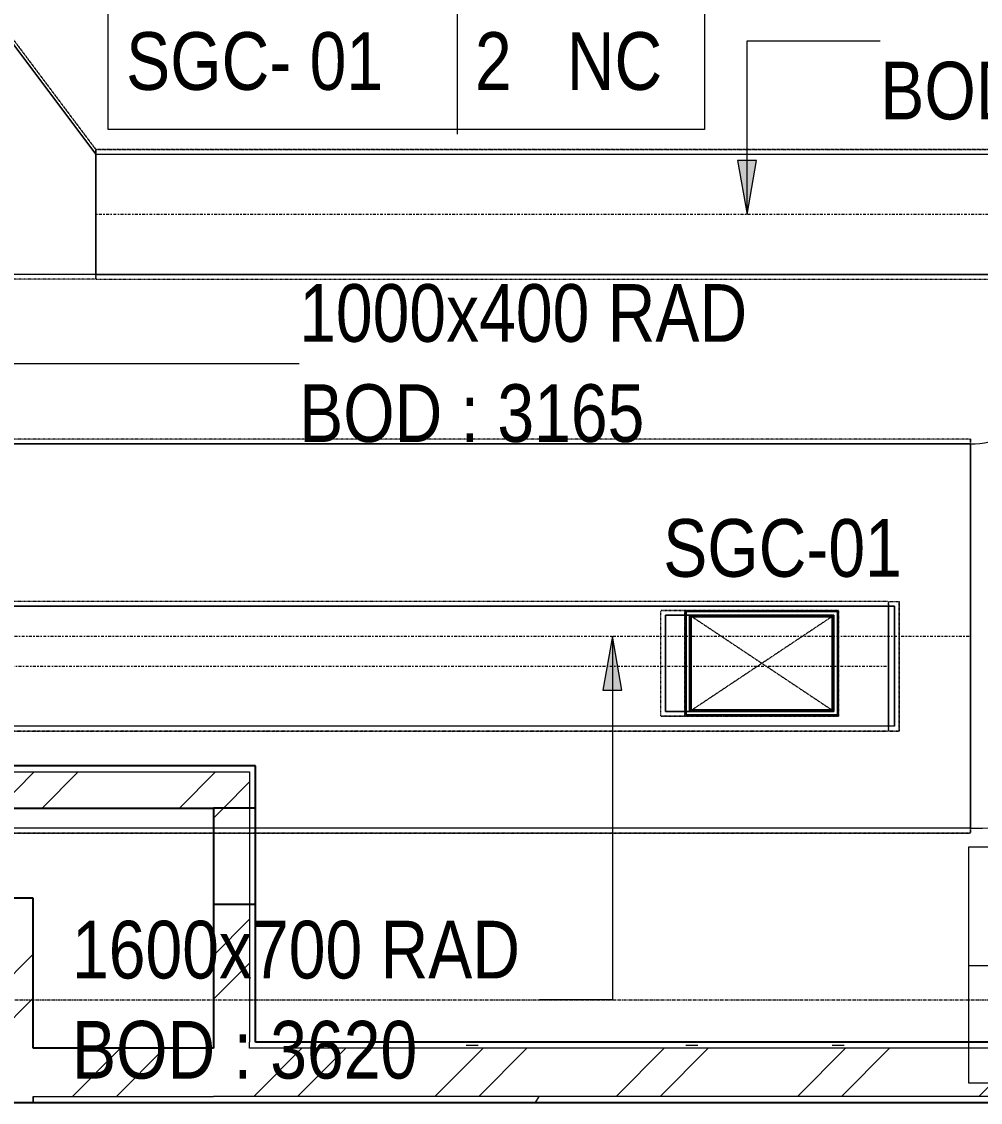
# Model space of a CAD drawing. Header units: inches. Extents: x -83664 to 20107, y -47222 to 19398.
# Drawn here: x -36596 to -32606, y -41690 to -37192 of the extents above; entities that cross this region are included whole.
import ezdxf

# ---------------------------------------------------------------- set-up
doc = ezdxf.new("R2010")
doc.units = ezdxf.units.IN
doc.header["$MEASUREMENT"] = 0
for name, pattern in [('Center', [29.999999, 12, -6, 6, -6]), ('Grid Line', [22.225, 12.7, -3.175, 3.175, -3.175]), ('Hidden 0_50', [1.0584, 0.5292, -0.5292]), ('Hidden 1_5', [2.2, 1.5, -0.7])]:
    doc.linetypes.add(name, pattern=pattern)
doc.layers.add('A-DETL', color=7, linetype='Continuous', lineweight=18, true_color=0x00a600)
doc.layers.add('M-HVAC-DUCT', color=7, linetype='Continuous', lineweight=9, true_color=0xffe97f)
for name, color, linetype, lineweight in [('A-WALL', 7, 'Continuous', 9), ('A-WALL-PATT', 7, 'Continuous', 25), ('G-ANNO-TEXT', 7, 'Continuous', 9), ('M-HVAC-CDFF', 7, 'Continuous', 9), ('M-HVAC-DUCT-ANNO', 7, 'Continuous', 9), ('M-HVAC-DUCT-CNTR', 7, 'Center', 9), ('M-HVAC-DUCT-IDEN', 7, 'Continuous', 18), ('S-GRID', 7, 'Continuous', 9)]:
    doc.layers.add(name, color=color, linetype=linetype, lineweight=lineweight)
doc.styles.add('Arial Narrow_21', font='ARIALN.TTF', dxfattribs={"height": 240})
pattern_1 = [(45, (0, 0), (-377.1708, 377.1708), []), (45, (0, 571.5), (-377.1708, 377.1708), [])]
pattern_2 = [(0, (0, 0), (1219.2, 304.8), [50.292, -864.108, 50.292, -864.108, -4876.8]), (0, (0, 0), (1219.2, 304.8), [-1828.8, 50.292, -1778.508, 50.292, -864.108, -2133.6]), (0, (0, 0), (1219.2, 304.8), [-4572, 50.292, -559.308, 50.292, -1473.708]), (120, (457.2, 152.4), (-873.56454, 903.4582), [50.292, -864.108, 50.292, -864.108, -4876.8]), (120, (457.2, 152.4), (-873.56454, 903.4582), [-1828.8, 50.292, -1778.508, 50.292, -864.108, -2133.6]), (120, (457.2, 152.4), (-873.56454, 903.4582), [-4572, 50.292, -559.308, 50.292, -1473.708]), (240, (609.6, 762), (-345.63546, -1208.2582), [50.292, -864.108, 50.292, -864.108, -4876.8]), (240, (609.6, 762), (-345.63546, -1208.2582), [-1828.8, 50.292, -1778.508, 50.292, -864.108, -2133.6]), (240, (609.6, 762), (-345.63546, -1208.2582), [-4572, 50.292, -559.308, 50.292, -1473.708])]

# ---------------------------------------------------------------- blocks, each defined once
blk = doc.blocks.new('GCE-AT-Supply Register Grille Rectangular1 - 600x400-7683932-FIRST FLOOR AC CONDITIONING LAYOUT - PART A')
at = {"layer": 'M-HVAC-CDFF', "color": 30, "true_color": 0xff7f00}
for p, q in [((110416, 62113.7), (110416, 62543.7)), ((110416, 62543.7), (111046, 62543.7)), ((111046, 62543.7), (110416, 62543.7)), ((110416, 62543.7), (110416, 62113.7)), ((110431, 62128.7), (110431, 62528.7)), ((110431, 62528.7), (111031, 62528.7)), ((111031, 62528.7), (110431, 62528.7)), ((110431, 62528.7), (110431, 62128.7)), ((110437.3, 62135), (110437.3, 62522.3)), ((110437.3, 62522.3), (111024.6, 62522.3)), ((111024.6, 62522.3), (110437.3, 62522.3)), ((110437.3, 62522.3), (110437.3, 62135)), ((111024.6, 62522.3), (111024.6, 62135)), ((111024.6, 62135), (111024.6, 62522.3)), ((111031, 62528.7), (111031, 62128.7)), ((111031, 62128.7), (111031, 62528.7)), ((111046, 62543.7), (111046, 62113.7)), ((111046, 62113.7), (111046, 62543.7)), ((111046, 62113.7), (110416, 62113.7)), ((110416, 62113.7), (111046, 62113.7)), ((111031, 62128.7), (110431, 62128.7)), ((110431, 62128.7), (111031, 62128.7)), ((111024.6, 62135), (110437.3, 62135)), ((110437.3, 62135), (111024.6, 62135))]:
    blk.add_line(p, q, dxfattribs=at)
blk = doc.blocks.new('M_Rec Endcap - Standard-8295804-FIRST FLOOR AC CONDITIONING LAYOUT - PART A')
at = {"layer": 'M-HVAC-DUCT', "color": 30, "true_color": 0xff7f00}
for p, q in [((0, 250), (0, -250)), ((0, -250), (0, 250)), ((0, 250), (25, 250)), ((25, 250), (0, 250)), ((25, 250), (25, -250)), ((25, -250), (25, 250)), ((25, -250), (0, -250)), ((25, -250), (0, -250))]:
    blk.add_line(p, q, dxfattribs=at)
blk = doc.blocks.new('M_Rec Tap - Beveled - Standard-7692164-FIRST FLOOR AC CONDITIONING LAYOUT - PART A')
at = {"layer": 'M-HVAC-DUCT', "color": 30, "true_color": 0xff7f00}
for p, q in [((110211, 58709.8), (110111, 58709.8)), ((110111, 58309.8), (110111, 58709.8)), ((110111, 58709.8), (110111, 58309.8)), ((110111, 58709.8), (110811, 58709.8)), ((110211, 58709.8), (110811, 58709.8)), ((110211, 58309.8), (110211, 58709.8)), ((110811, 58709.8), (110811, 58309.8)), ((110811, 58709.8), (110811, 58309.8)), ((110211, 58309.8), (110111, 58309.8)), ((110811, 58309.8), (110111, 58309.8)), ((110811, 58309.8), (110211, 58309.8))]:
    blk.add_line(p, q, dxfattribs=at)
blk = doc.blocks.new('M_Rec Transition - Length - Standard-8295805-FIRST FLOOR AC CONDITIONING LAYOUT - PART A')
at = {"layer": 'M-HVAC-DUCT', "color": 6, "true_color": 0xff00ff}
for p, q in [((0, 250), (0, -250)), ((0, 250), (375, 250)), ((0, 250), (375, 250)), ((0, -250), (0, 250)), ((375, -750), (375, 250)), ((375, 250), (375, -750)), ((0, -250), (375, -750)), ((375, -750), (0, -250))]:
    blk.add_line(p, q, dxfattribs=at)
blk = doc.blocks.new('M_Rec Elbow - Radius - 0_75W-8340438-FIRST FLOOR AC CONDITIONING LAYOUT - PART A')
at = {"layer": 'M-HVAC-DUCT', "color": 6, "true_color": 0xff00ff}
for p, q in [((-214.2, 917.2), (917.2, -214.2)), ((917.2, -214.2), (-214.2, 917.2)), ((-497.1, 800), (-497.1, -800)), ((-497.1, -800), (-497.1, 800))]:
    blk.add_line(p, q, dxfattribs=at)
for radius in [400, 400, 2000, 2000]:
    blk.add_arc((-497.1, 1200), radius, 270, 315, dxfattribs=at)
blk = doc.blocks.new('TEMW-SMBZ-HO-BM-HVAC-00002_rvt-1-FIRST FLOOR AC CONDITIONING LAYOUT - PART A')
at = {"layer": 'M-HVAC-DUCT', "color": 6, "linetype": 'Hidden 0_50', "true_color": 0xff00ff}
for p, q in [((115169.8, 60647.9), (114794.8, 61147.9)), ((114794.8, 61147.9), (115169.8, 60647.9)), ((115169.8, 60647.9), (115169.8, 60107.9)), ((115169.8, 60107.9), (115169.8, 60647.9)), ((121374.8, 60647.9), (115169.8, 60647.9)), ((115169.8, 60647.9), (121374.8, 60647.9)), ((115169.8, 60107.9), (115169.8, 60647.9)), ((115169.8, 60647.9), (115169.8, 60107.9)), ((115169.8, 60107.9), (114794.8, 60107.9)), ((115169.8, 60107.9), (114794.8, 60107.9)), ((115169.8, 60107.9), (121374.8, 60107.9)), ((115169.8, 60107.9), (121374.8, 60107.9)), ((118809.3, 59443.1), (109791.6, 59443.1)), ((118809.3, 59443.1), (109791.6, 59443.1)), ((118809.3, 57803.1), (118809.3, 59443.1)), ((118809.3, 59443.1), (118809.3, 57803.1)), ((109791.6, 57803.1), (118809.3, 57803.1)), ((118809.3, 57803.1), (109791.6, 57803.1))]:
    blk.add_line(p, q, dxfattribs=at)
at = {"layer": 'M-HVAC-DUCT', "color": 6, "true_color": 0xff00ff}
for p, q in [((115169.8, 60127.9), (115169.8, 60627.9)), ((115169.8, 60627.9), (115169.8, 60127.9)), ((115169.8, 60627.9), (121374.8, 60627.9)), ((115169.8, 60627.9), (121374.8, 60627.9)), ((121374.8, 60127.9), (115169.8, 60127.9)), ((115169.8, 60127.9), (121374.8, 60127.9)), ((109791.6, 59423.1), (118809.3, 59423.1)), ((118809.3, 59423.1), (109791.6, 59423.1)), ((118809.3, 59423.1), (118809.3, 57823.1)), ((118809.3, 57823.1), (118809.3, 59423.1)), ((118809.3, 57823.1), (109791.6, 57823.1)), ((118809.3, 57823.1), (109791.6, 57823.1))]:
    blk.add_line(p, q, dxfattribs=at)
at = {"layer": 'M-HVAC-DUCT', "color": 30, "linetype": 'Hidden 0_50', "true_color": 0xff7f00}
for p, q in [((118468.5, 58767.7), (112238.3, 58767.7)), ((118468.5, 58767.7), (112238.3, 58767.7)), ((118468.5, 58227.7), (118468.5, 58767.7)), ((118468.5, 58767.7), (118468.5, 58227.7)), ((118468.5, 58227.7), (118468.5, 58767.7)), ((118468.5, 58767.7), (118468.5, 58227.7)), ((118468.5, 58767.7), (118513.5, 58767.7)), ((118468.5, 58767.7), (118513.5, 58767.7)), ((118513.5, 58227.7), (118513.5, 58767.7)), ((118513.5, 58767.7), (118513.5, 58227.7)), ((117621, 58729.8), (117521, 58729.8)), ((117521, 58729.8), (118261, 58729.8)), ((117521, 58289.8), (117521, 58729.8)), ((117521, 58289.8), (117521, 58729.8)), ((117621, 58289.8), (117621, 58729.8)), ((117621, 58729.8), (118261, 58729.8)), ((118261, 58729.8), (117621, 58729.8)), ((117621, 58729.8), (117621, 58289.8)), ((118261, 58729.8), (117621, 58729.8)), ((117621, 58289.8), (117621, 58729.8)), ((118261, 58729.8), (118261, 58289.8)), ((118261, 58289.8), (118261, 58729.8)), ((118261, 58729.8), (118261, 58289.8)), ((118261, 58289.8), (118261, 58729.8)), ((118261, 58289.8), (117521, 58289.8)), ((117521, 58289.8), (117621, 58289.8)), ((118261, 58289.8), (117621, 58289.8)), ((117621, 58289.8), (118261, 58289.8)), ((117621, 58289.8), (118261, 58289.8)), ((112238.3, 58227.7), (118468.5, 58227.7)), ((118468.5, 58227.7), (112238.3, 58227.7)), ((118513.5, 58227.7), (118468.5, 58227.7)), ((118468.5, 58227.7), (118513.5, 58227.7))]:
    blk.add_line(p, q, dxfattribs=at)
at = {"layer": 'M-HVAC-DUCT', "color": 30, "true_color": 0xff7f00}
for p, q in [((112238.3, 58747.7), (118468.5, 58747.7)), ((118468.5, 58747.7), (112238.3, 58747.7)), ((118468.5, 58747.7), (118468.5, 58247.7)), ((118468.5, 58247.7), (118468.5, 58747.7)), ((117541, 58709.8), (118241, 58709.8)), ((117541, 58709.8), (118241, 58709.8)), ((117541, 58709.8), (117541, 58309.8)), ((117541, 58709.8), (117541, 58309.8)), ((118241, 58709.8), (118241, 58309.8)), ((118241, 58709.8), (118241, 58309.8)), ((117541, 58309.8), (118241, 58309.8)), ((118241, 58309.8), (117541, 58309.8)), ((118468.5, 58247.7), (112238.3, 58247.7)), ((118468.5, 58247.7), (112238.3, 58247.7))]:
    blk.add_line(p, q, dxfattribs=at)
at = {"layer": 'M-HVAC-DUCT-ANNO', "color": 30, "linetype": 'Hidden 1_5', "true_color": 0xff7f00}
for p, q in [((117641, 58709.8), (118241, 58709.8)), ((117641, 58309.8), (117641, 58709.8)), ((118241, 58309.8), (117641, 58709.8)), ((117641, 58309.8), (118241, 58709.8)), ((118241, 58709.8), (118241, 58309.8)), ((118241, 58309.8), (117641, 58309.8))]:
    blk.add_line(p, q, dxfattribs=at)
at = {"layer": 'M-HVAC-DUCT-CNTR', "color": 6, "true_color": 0xff00ff}
for p, q in [((121374.8, 60377.9), (115169.8, 60377.9)), ((109791.6, 58623.1), (118809.3, 58623.1))]:
    blk.add_line(p, q, dxfattribs=at)
at = {"layer": 'M-HVAC-DUCT-CNTR', "color": 30, "true_color": 0xff7f00}
blk.add_line((112238.3, 58497.7), (118468.5, 58497.7), dxfattribs=at)
at = {"layer": 'M-HVAC-CDFF', "color": 6, "linetype": 'Hidden 0_50', "lineweight": 9, "true_color": 0xff00ff}
blk.add_blockref('GCE-AT-Supply Register Grille Rectangular1 - 600x400-7683932-FIRST FLOOR AC CONDITIONING LAYOUT - PART A', (7210, -3818.9), dxfattribs=at)
at = {"layer": 'M-HVAC-DUCT', "color": 6, "linetype": 'Hidden 0_50', "lineweight": 9, "true_color": 0xff00ff, "rotation": 180}
blk.add_blockref('M_Rec Transition - Length - Standard-8295805-FIRST FLOOR AC CONDITIONING LAYOUT - PART A', (115169.8, 60377.9), dxfattribs=at)
at = {"layer": 'M-HVAC-DUCT', "color": 6, "linetype": 'Hidden 0_50', "lineweight": 9, "true_color": 0xff00ff}
for name, p in [('M_Rec Elbow - Radius - 0_75W-8340438-FIRST FLOOR AC CONDITIONING LAYOUT - PART A', (119306.4, 58623.1)), ('M_Rec Endcap - Standard-8295804-FIRST FLOOR AC CONDITIONING LAYOUT - PART A', (118468.5, 58497.7)), ('M_Rec Tap - Beveled - Standard-7692164-FIRST FLOOR AC CONDITIONING LAYOUT - PART A', (7430, 0))]:
    blk.add_blockref(name, p, dxfattribs=at)
blk = doc.blocks.new('TEMW-SMBZ-HO-BM-HVAC-00002_rvt-2-FIRST FLOOR AC CONDITIONING LAYOUT - PART A')
at = {"layer": 'M-HVAC-DUCT', "color": 6, "linetype": 'Hidden 0_50', "true_color": 0xff00ff}
for p, q in [((115169.8, 60647.9), (114794.8, 61147.9)), ((114794.8, 61147.9), (115169.8, 60647.9)), ((115169.8, 60647.9), (115169.8, 60107.9)), ((115169.8, 60107.9), (115169.8, 60647.9)), ((121374.8, 60647.9), (115169.8, 60647.9)), ((115169.8, 60647.9), (121374.8, 60647.9)), ((115169.8, 60107.9), (115169.8, 60647.9)), ((115169.8, 60647.9), (115169.8, 60107.9)), ((115169.8, 60107.9), (114794.8, 60107.9)), ((115169.8, 60107.9), (114794.8, 60107.9)), ((115169.8, 60107.9), (121374.8, 60107.9)), ((115169.8, 60107.9), (121374.8, 60107.9)), ((118809.3, 59443.1), (109791.6, 59443.1)), ((118809.3, 59443.1), (109791.6, 59443.1)), ((118809.3, 57803.1), (118809.3, 59443.1)), ((118809.3, 59443.1), (118809.3, 57803.1)), ((109791.6, 57803.1), (118809.3, 57803.1)), ((118809.3, 57803.1), (109791.6, 57803.1))]:
    blk.add_line(p, q, dxfattribs=at)
at = {"layer": 'M-HVAC-DUCT', "color": 6, "true_color": 0xff00ff}
for p, q in [((115169.8, 60127.9), (115169.8, 60627.9)), ((115169.8, 60627.9), (115169.8, 60127.9)), ((115169.8, 60627.9), (121374.8, 60627.9)), ((115169.8, 60627.9), (121374.8, 60627.9)), ((121374.8, 60127.9), (115169.8, 60127.9)), ((115169.8, 60127.9), (121374.8, 60127.9)), ((109791.6, 59423.1), (118809.3, 59423.1)), ((118809.3, 59423.1), (109791.6, 59423.1)), ((118809.3, 59423.1), (118809.3, 57823.1)), ((118809.3, 57823.1), (118809.3, 59423.1)), ((118809.3, 57823.1), (109791.6, 57823.1)), ((118809.3, 57823.1), (109791.6, 57823.1))]:
    blk.add_line(p, q, dxfattribs=at)
at = {"layer": 'M-HVAC-DUCT', "color": 30, "linetype": 'Hidden 0_50', "true_color": 0xff7f00}
for p, q in [((118468.5, 58767.7), (112238.3, 58767.7)), ((118468.5, 58767.7), (112238.3, 58767.7)), ((118468.5, 58227.7), (118468.5, 58767.7)), ((118468.5, 58767.7), (118468.5, 58227.7)), ((118468.5, 58227.7), (118468.5, 58767.7)), ((118468.5, 58767.7), (118468.5, 58227.7)), ((118468.5, 58767.7), (118513.5, 58767.7)), ((118468.5, 58767.7), (118513.5, 58767.7)), ((118513.5, 58227.7), (118513.5, 58767.7)), ((118513.5, 58767.7), (118513.5, 58227.7)), ((117621, 58729.8), (117521, 58729.8)), ((117521, 58729.8), (118261, 58729.8)), ((117521, 58289.8), (117521, 58729.8)), ((117521, 58289.8), (117521, 58729.8)), ((117621, 58289.8), (117621, 58729.8)), ((117621, 58729.8), (118261, 58729.8)), ((118261, 58729.8), (117621, 58729.8)), ((117621, 58729.8), (117621, 58289.8)), ((118261, 58729.8), (117621, 58729.8)), ((117621, 58289.8), (117621, 58729.8)), ((118261, 58729.8), (118261, 58289.8)), ((118261, 58289.8), (118261, 58729.8)), ((118261, 58729.8), (118261, 58289.8)), ((118261, 58289.8), (118261, 58729.8)), ((118261, 58289.8), (117521, 58289.8)), ((117521, 58289.8), (117621, 58289.8)), ((118261, 58289.8), (117621, 58289.8)), ((117621, 58289.8), (118261, 58289.8)), ((117621, 58289.8), (118261, 58289.8)), ((112238.3, 58227.7), (118468.5, 58227.7)), ((118468.5, 58227.7), (112238.3, 58227.7)), ((118513.5, 58227.7), (118468.5, 58227.7)), ((118468.5, 58227.7), (118513.5, 58227.7))]:
    blk.add_line(p, q, dxfattribs=at)
at = {"layer": 'M-HVAC-DUCT', "color": 30, "true_color": 0xff7f00}
for p, q in [((112238.3, 58747.7), (118468.5, 58747.7)), ((118468.5, 58747.7), (112238.3, 58747.7)), ((118468.5, 58747.7), (118468.5, 58247.7)), ((118468.5, 58247.7), (118468.5, 58747.7)), ((117541, 58709.8), (118241, 58709.8)), ((117541, 58709.8), (118241, 58709.8)), ((117541, 58709.8), (117541, 58309.8)), ((117541, 58709.8), (117541, 58309.8)), ((118241, 58709.8), (118241, 58309.8)), ((118241, 58709.8), (118241, 58309.8)), ((117541, 58309.8), (118241, 58309.8)), ((118241, 58309.8), (117541, 58309.8)), ((118468.5, 58247.7), (112238.3, 58247.7)), ((118468.5, 58247.7), (112238.3, 58247.7))]:
    blk.add_line(p, q, dxfattribs=at)
at = {"layer": 'M-HVAC-DUCT-ANNO', "color": 30, "linetype": 'Hidden 1_5', "true_color": 0xff7f00}
for p, q in [((117641, 58709.8), (118241, 58709.8)), ((117641, 58309.8), (117641, 58709.8)), ((118241, 58309.8), (117641, 58709.8)), ((117641, 58309.8), (118241, 58709.8)), ((118241, 58709.8), (118241, 58309.8)), ((118241, 58309.8), (117641, 58309.8))]:
    blk.add_line(p, q, dxfattribs=at)
at = {"layer": 'M-HVAC-DUCT-CNTR', "color": 6, "true_color": 0xff00ff}
for p, q in [((121374.8, 60377.9), (115169.8, 60377.9)), ((109791.6, 58623.1), (118809.3, 58623.1))]:
    blk.add_line(p, q, dxfattribs=at)
at = {"layer": 'M-HVAC-DUCT-CNTR', "color": 30, "true_color": 0xff7f00}
blk.add_line((112238.3, 58497.7), (118468.5, 58497.7), dxfattribs=at)
at = {"layer": 'M-HVAC-CDFF', "color": 6, "linetype": 'Hidden 0_50', "lineweight": 9, "true_color": 0xff00ff}
blk.add_blockref('GCE-AT-Supply Register Grille Rectangular1 - 600x400-7683932-FIRST FLOOR AC CONDITIONING LAYOUT - PART A', (7210, -3818.9), dxfattribs=at)
at = {"layer": 'M-HVAC-DUCT', "color": 6, "linetype": 'Hidden 0_50', "lineweight": 9, "true_color": 0xff00ff, "rotation": 180}
blk.add_blockref('M_Rec Transition - Length - Standard-8295805-FIRST FLOOR AC CONDITIONING LAYOUT - PART A', (115169.8, 60377.9), dxfattribs=at)
at = {"layer": 'M-HVAC-DUCT', "color": 6, "linetype": 'Hidden 0_50', "lineweight": 9, "true_color": 0xff00ff}
for name, p in [('M_Rec Elbow - Radius - 0_75W-8340438-FIRST FLOOR AC CONDITIONING LAYOUT - PART A', (119306.4, 58623.1)), ('M_Rec Endcap - Standard-8295804-FIRST FLOOR AC CONDITIONING LAYOUT - PART A', (118468.5, 58497.7)), ('M_Rec Tap - Beveled - Standard-7692164-FIRST FLOOR AC CONDITIONING LAYOUT - PART A', (7430, 0))]:
    blk.add_blockref(name, p, dxfattribs=at)
blk = doc.blocks.new('SMBZ_Hospital Arch Model_2026_01_29_rvt-1-FIRST FLOOR AC CONDITIONING LAYOUT - PART A')
at = {"layer": 'A-WALL-PATT', "lineweight": 9, "true_color": 0xbbbbbb}
h = blk.add_hatch(dxfattribs=at)
h.set_pattern_fill('FP_13', color=9, style=0, pattern_type=2)
h.set_pattern_definition(pattern_2)
h.paths.add_polyline_path([(115834.4, 58057.7), (115834.4, 58082.7), (114084.4, 58082.7), (114084.4, 58057.7), (115809.4, 58057.7)])
h = blk.add_hatch(dxfattribs=at)
h.set_pattern_fill('FP_12', color=9, style=0, pattern_type=2)
h.set_pattern_definition(pattern_1)
h.paths.add_polyline_path([(115659.4, 57907.7), (115809.4, 57907.7), (115809.4, 58057.7), (114234.4, 58057.7), (114234.4, 57907.7), (115509.7, 57907.7)])
h = blk.add_hatch(dxfattribs=at)
h.set_pattern_fill('FP_13', color=9, style=0, pattern_type=2)
h.set_pattern_definition(pattern_2)
h.paths.add_polyline_path([(115834.4, 57507.7), (115834.4, 58057.7), (115809.4, 58057.7), (115809.4, 57507.7)])
h = blk.add_hatch(dxfattribs=at)
h.set_pattern_fill('FP_12', color=9, style=0, pattern_type=2)
h.set_pattern_definition(pattern_1)
h.paths.add_polyline_path([(115809.4, 57507.7), (115809.4, 57907.7), (115659.4, 57907.7), (115659.4, 57507.7)])
h = blk.add_hatch(dxfattribs=at)
h.set_pattern_fill('FP_12', color=9, style=0, pattern_type=2)
h.set_pattern_definition(pattern_1)
h.paths.add_polyline_path([(115659.4, 56907.7), (115809.4, 56907.7), (115809.4, 57907.7), (115659.4, 57907.7), (115659.4, 56932.7)])
h = blk.add_hatch(dxfattribs=at)
h.set_pattern_fill('FP_13', color=9, style=0, pattern_type=2)
h.set_pattern_definition(pattern_2)
h.paths.add_polyline_path([(115834.4, 56932.7), (115834.4, 57907.7), (115809.4, 57907.7), (115809.4, 56932.7)])
h = blk.add_hatch(dxfattribs=at)
h.set_pattern_fill('FP_12', color=9, style=0, pattern_type=2)
h.set_pattern_definition(pattern_1)
h.paths.add_polyline_path([(114059.4, 56682.7), (114909.4, 56682.7), (114909.4, 57532.7), (114234.4, 57532.7), (114234.4, 57507.7), (114059.4, 57507.7), (114059.4, 57479.2)])
h = blk.add_hatch(dxfattribs=at)
h.set_pattern_fill('FP_12', color=9, style=0, pattern_type=2)
h.set_pattern_definition(pattern_1)
h.paths.add_polyline_path([(115659.4, 56707.7), (115659.4, 56907.7), (114909.4, 56907.7), (114909.4, 56707.7)])
h = blk.add_hatch(dxfattribs=at)
h.set_pattern_fill('FP_12', color=9, style=0, pattern_type=2)
h.set_pattern_definition(pattern_1)
h.paths.add_polyline_path([(119659.4, 56707.7), (119659.4, 56907.7), (115659.4, 56907.7), (115659.4, 56707.7), (117092, 56707.7)])
h = blk.add_hatch(dxfattribs=at)
h.set_pattern_fill('FP_13', color=9, style=0, pattern_type=2)
h.set_pattern_definition(pattern_2)
h.paths.add_polyline_path([(117092, 56907.7), (119659.4, 56907.7), (119659.4, 56932.7), (115809.4, 56932.7), (115809.4, 56907.7)])
h = blk.add_hatch(dxfattribs=at)
h.set_pattern_fill('FP_13', color=9, style=0, pattern_type=2)
h.set_pattern_definition(pattern_2)
h.paths.add_polyline_path([(115659.4, 56682.7), (115659.4, 56707.7), (114909.4, 56707.7), (114909.4, 56682.7)])
h = blk.add_hatch(dxfattribs=at)
h.set_pattern_fill('FP_13', color=9, style=0, pattern_type=2)
h.set_pattern_definition(pattern_2)
h.paths.add_polyline_path([(115659.4, 56682.7), (119659.4, 56682.7), (119659.4, 56707.7), (115659.4, 56707.7)])
at = {"layer": 'A-WALL', "color": 9, "lineweight": 25, "true_color": 0xbbbbbb}
for p, q in [((115834.4, 58082.7), (114234.4, 58082.7)), ((115834.4, 58057.7), (115834.4, 58082.7)), ((115834.4, 57907.7), (115834.4, 58057.7)), ((114234.4, 57907.7), (115659.4, 57907.7)), ((115659.4, 57907.7), (115659.4, 57507.7)), ((115834.4, 57907.7), (115659.4, 57907.7)), ((115659.4, 57907.7), (115659.4, 56932.7)), ((115834.4, 57507.7), (115834.4, 57907.7)), ((115834.4, 56932.7), (115834.4, 57907.7)), ((114909.4, 57532.7), (114234.4, 57532.7)), ((114909.4, 56907.7), (114909.4, 57532.7)), ((115659.4, 57507.7), (115834.4, 57507.7)), ((115659.4, 56907.7), (114909.4, 56907.7)), ((115659.4, 56932.7), (115659.4, 56907.7)), ((119659.4, 56932.7), (115834.4, 56932.7)), ((114059.4, 56682.7), (114909.4, 56682.7)), ((114909.4, 56682.7), (115659.4, 56682.7)), ((115659.4, 56682.7), (119659.4, 56682.7))]:
    blk.add_line(p, q, dxfattribs=at)
at = {"layer": 'A-WALL', "color": 9, "true_color": 0xbbbbbb}
for p, q in [((115834.4, 58082.7), (114234.4, 58082.7)), ((115834.4, 58082.7), (115834.4, 57907.7)), ((114234.4, 58057.7), (115809.4, 58057.7)), ((115809.4, 58057.7), (115809.4, 57907.7)), ((114234.4, 57907.7), (115659.4, 57907.7)), ((115659.4, 57907.7), (115659.4, 57507.7)), ((115659.4, 57907.7), (115659.4, 56932.7)), ((115809.4, 57907.7), (115809.4, 57507.7)), ((115809.4, 57907.7), (115809.4, 56932.7)), ((115834.4, 57507.7), (115834.4, 57907.7)), ((115834.4, 56932.7), (115834.4, 57907.7)), ((114234.4, 57532.7), (114909.4, 57532.7)), ((114909.4, 57532.7), (114909.4, 56907.7)), ((115834.4, 57507.7), (115659.4, 57507.7)), ((115659.4, 56907.7), (114909.4, 56907.7)), ((115659.4, 56907.7), (115659.4, 56932.7)), ((115809.4, 56907.7), (115809.4, 56932.7)), ((119659.4, 56907.7), (115809.4, 56907.7)), ((119659.4, 56932.7), (115834.4, 56932.7)), ((114909.4, 56682.7), (114059.4, 56682.7)), ((114909.4, 56682.7), (114909.4, 56707.7)), ((114909.4, 56707.7), (115659.4, 56707.7)), ((114909.4, 56707.7), (114909.4, 56682.7)), ((114909.4, 56682.7), (115659.4, 56682.7)), ((119659.4, 56707.7), (115659.4, 56707.7)), ((115659.4, 56682.7), (119659.4, 56682.7))]:
    blk.add_line(p, q, dxfattribs=at)

msp = doc.modelspace()

# ---------------------------------------------------------------- hatches: boundary and pattern name
at = {"layer": 'M-HVAC-DUCT-IDEN', "lineweight": 9}
for points in [[(-33576.6, -37994.3), (-33537, -37769.3), (-33616.3, -37769.3)], [(-34137.3, -39749.1), (-34177, -39974.1), (-34097.6, -39974.1)]]:
    msp.add_hatch(color=256, dxfattribs=at).paths.add_polyline_path(points)

# ---------------------------------------------------------------- linework, layer by layer
at = {"layer": 'A-DETL', "color": 7, "lineweight": 9}
for p, q in [((-34783.7, -36659.8), (-34783.7, -37659.8)), ((-32654.1, -41120.5), (-30170.7, -41120.5))]:
    msp.add_line(p, q, dxfattribs=at)
at = {"layer": 'G-ANNO-TEXT', "flags": 128}
for points in [[(-36235.8, -36656.9), (-33753.3, -36656.9), (-33753.3, -37640.9), (-36235.8, -37640.9)], [(-32653.3, -40625.5), (-30151.3, -40625.5), (-30151.3, -41609.5), (-32653.3, -41609.5)]]:
    msp.add_lwpolyline(points, close=True, dxfattribs=at)
at = {"layer": 'M-HVAC-DUCT-IDEN', "lineweight": 9}
for p, q in [((-33576.6, -37271.9), (-33022.4, -37271.9)), ((-33576.6, -37994.3), (-33576.6, -37271.9)), ((-33537, -37769.3), (-33616.3, -37769.3)), ((-33616.3, -37769.3), (-33576.6, -37994.3)), ((-33576.6, -37994.3), (-33537, -37769.3)), ((-36683.7, -38614.1), (-35440.8, -38614.1)), ((-34137.3, -39749.1), (-34177, -39974.1)), ((-34097.6, -39974.1), (-34137.3, -39749.1)), ((-34137.3, -39749.1), (-34137.3, -41263.3)), ((-34177, -39974.1), (-34097.6, -39974.1)), ((-34137.3, -41263.3), (-34440.5, -41263.3))]:
    msp.add_line(p, q, dxfattribs=at)
at = {"layer": 'S-GRID', "color": 254, "linetype": 'Grid Line', "true_color": 0xdcdcdc}
msp.add_line((20106.7, -41264.5), (-81517, -41264.5), dxfattribs=at)

# ---------------------------------------------------------------- block references
at = {"lineweight": 5}
for name in ['SMBZ_Hospital Arch Model_2026_01_29_rvt-1-FIRST FLOOR AC CONDITIONING LAYOUT - PART A', 'TEMW-SMBZ-HO-BM-HVAC-00002_rvt-1-FIRST FLOOR AC CONDITIONING LAYOUT - PART A', 'TEMW-SMBZ-HO-BM-HVAC-00002_rvt-2-FIRST FLOOR AC CONDITIONING LAYOUT - PART A']:
    msp.add_blockref(name, (-151456.7, -98372.2), dxfattribs=at)

# ---------------------------------------------------------------- texts
at = {"layer": 'G-ANNO-TEXT', "char_height": 240, "attachment_point": 1, "style": 'Arial Narrow_21'}
for s, insert, width in [('SGC- 01     2   NC', (-36160.8, -37236), 2813.923), ('SGC-01', (-33925.6, -39262.3), 1250.632)]:
    msp.add_mtext(s, dxfattribs=dict(at, insert=insert, width=width))
at = {"layer": 'M-HVAC-DUCT-IDEN', "lineweight": 9, "char_height": 240, "attachment_point": 1, "style": 'Arial Narrow_21'}
for s, insert, width in [('BOD : 3165', (-33022.4, -37359), 1803.797), ('1000x400 RAD', (-35440.8, -38284.5), 2344.936), ('BOD : 3165', (-35440.8, -38701.2), 1803.797), ('1600x700 RAD', (-36386, -40933.8), 2344.936), ('BOD : 3620', (-36386, -41350.5), 1803.797)]:
    msp.add_mtext(s, dxfattribs=dict(at, insert=insert, width=width))

doc.saveas('drawing.dxf')
